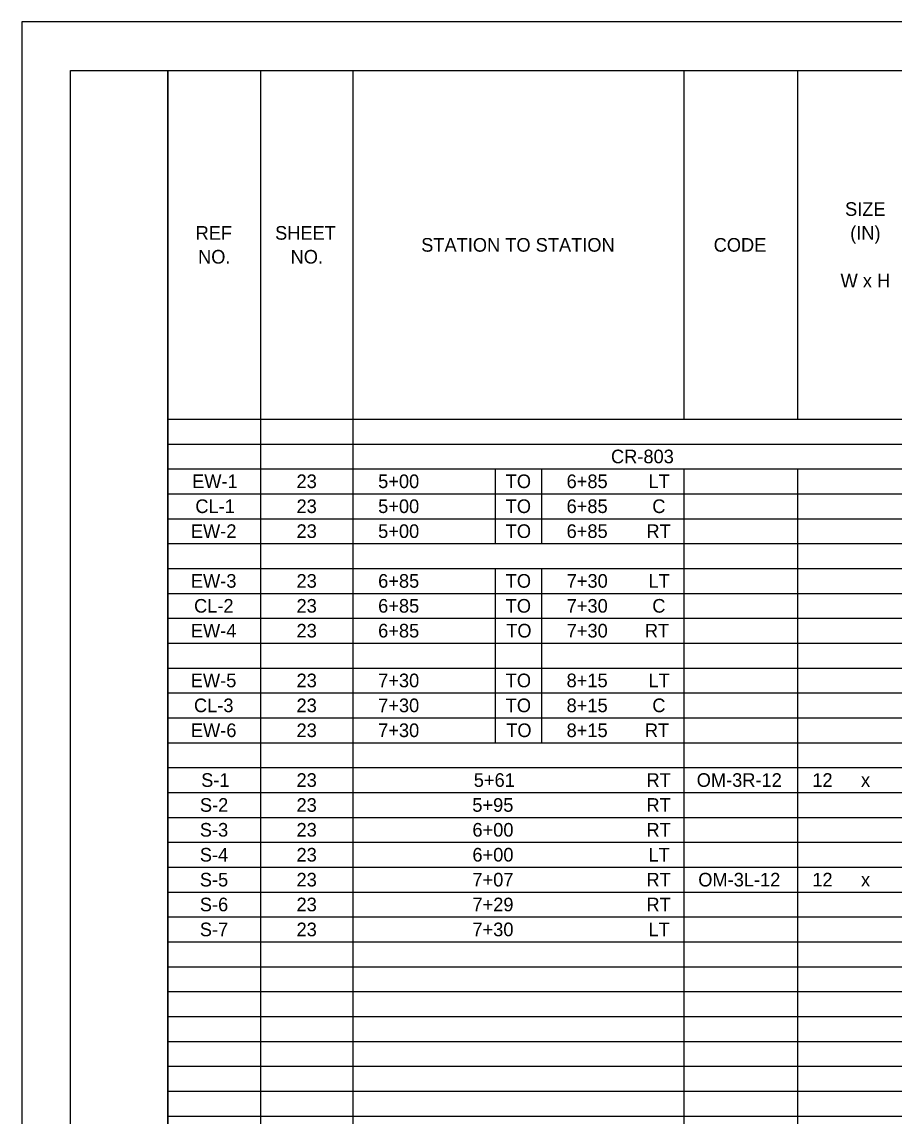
# Model space of a CAD drawing. Extents: x 0 to 34, y 0 to 22.
# Drawn here: x 0 to 8.96, y 10.76 to 22 of the extents above; entities that cross this region are included whole.
import ezdxf

# ---------------------------------------------------------------- set-up
doc = ezdxf.new("R2010")
doc.units = 0
for name, color, linetype in [('Default', 7, 'Continuous'), ('SH_Border', 7, 'Continuous'), ('SH_Cut_Line', 7, 'Continuous')]:
    doc.layers.add(name, color=color, linetype=linetype)

msp = doc.modelspace()

# ---------------------------------------------------------------- linework, layer by layer
at = {"layer": 'Default'}
for p, q in [((1.5, 21.5), (5.335, 21.5)), ((1.5, 21.5), (1.5, 21.244)), ((2.45, 21.5), (2.45, 21.244)), ((3.399, 21.5), (3.399, 21.244)), ((5.335, 21.5), (6.284, 21.5)), ((6.284, 21.5), (7.964, 21.5)), ((6.796, 21.5), (6.796, 21.244)), ((7.964, 21.5), (8.476, 21.5)), ((7.964, 21.5), (7.964, 21.244)), ((8.476, 21.5), (9.364, 21.5)), ((1.5, 21.244), (1.5, 20.989)), ((2.45, 21.244), (2.45, 20.989)), ((3.399, 21.244), (3.399, 20.989)), ((6.796, 21.244), (6.796, 20.989)), ((7.964, 21.244), (7.964, 20.989)), ((1.5, 20.989), (1.5, 20.733)), ((2.45, 20.989), (2.45, 20.733)), ((3.399, 20.989), (3.399, 20.733)), ((6.796, 20.989), (6.796, 20.733)), ((7.964, 20.989), (7.964, 20.733)), ((1.5, 20.733), (1.5, 20.477)), ((2.45, 20.733), (2.45, 20.477)), ((3.399, 20.733), (3.399, 20.477)), ((6.796, 20.733), (6.796, 20.477)), ((7.964, 20.733), (7.964, 20.477)), ((1.5, 20.477), (1.5, 20.222)), ((2.45, 20.477), (2.45, 20.222)), ((3.399, 20.477), (3.399, 20.222)), ((6.796, 20.477), (6.796, 20.222)), ((7.964, 20.477), (7.964, 20.222)), ((1.5, 20.222), (1.5, 19.966)), ((2.45, 20.222), (2.45, 19.966)), ((3.399, 20.222), (3.399, 19.966)), ((6.796, 20.222), (6.796, 19.966)), ((7.964, 20.222), (7.964, 19.966)), ((1.5, 19.966), (1.5, 19.71)), ((2.45, 19.966), (2.45, 19.71)), ((3.399, 19.966), (3.399, 19.71)), ((6.796, 19.966), (6.796, 19.71)), ((7.964, 19.966), (7.964, 19.71)), ((1.5, 19.71), (1.5, 19.199)), ((2.45, 19.71), (2.45, 19.199)), ((3.399, 19.71), (3.399, 19.199)), ((6.796, 19.71), (6.796, 19.199)), ((7.964, 19.71), (7.964, 19.199)), ((1.5, 19.199), (1.5, 18.432)), ((2.45, 19.199), (2.45, 18.432)), ((3.399, 19.199), (3.399, 18.432)), ((6.796, 19.199), (6.796, 18.432)), ((7.964, 19.199), (7.964, 18.432)), ((1.5, 18.432), (1.5, 18.177)), ((2.45, 18.432), (2.45, 18.177)), ((3.399, 18.432), (3.399, 18.177)), ((6.796, 18.432), (6.796, 18.177)), ((7.964, 18.432), (7.964, 18.177)), ((1.5, 18.177), (1.5, 17.665)), ((2.45, 18.177), (2.45, 17.665)), ((3.399, 18.177), (3.399, 17.665)), ((6.796, 18.177), (6.796, 17.921)), ((7.964, 18.177), (7.964, 17.921)), ((1.5, 17.921), (5.335, 17.921)), ((5.335, 17.921), (6.284, 17.921)), ((6.284, 17.921), (7.964, 17.921)), ((7.964, 17.921), (8.476, 17.921)), ((8.476, 17.921), (10.533, 17.921)), ((1.5, 17.665), (5.335, 17.665)), ((1.5, 17.665), (1.5, 17.41)), ((2.45, 17.665), (2.45, 17.41)), ((3.399, 17.665), (3.399, 17.41)), ((5.335, 17.665), (6.284, 17.665)), ((6.284, 17.665), (7.964, 17.665)), ((7.964, 17.665), (8.476, 17.665)), ((8.476, 17.665), (10.533, 17.665)), ((1.5, 17.41), (5.335, 17.41)), ((1.5, 17.41), (1.5, 16.387)), ((2.45, 17.41), (2.45, 16.387)), ((3.399, 17.41), (3.399, 16.387)), ((4.86, 17.41), (4.86, 16.643)), ((5.335, 17.41), (6.284, 17.41)), ((5.335, 17.41), (5.335, 16.643)), ((6.284, 17.41), (7.964, 17.41)), ((6.796, 17.41), (6.796, 16.387)), ((7.964, 17.41), (8.476, 17.41)), ((7.964, 17.41), (7.964, 16.387)), ((8.476, 17.41), (10.533, 17.41)), ((1.5, 17.154), (5.335, 17.154)), ((5.335, 17.154), (6.284, 17.154)), ((6.284, 17.154), (7.964, 17.154)), ((7.964, 17.154), (8.476, 17.154)), ((8.476, 17.154), (10.533, 17.154)), ((1.5, 16.898), (5.335, 16.898)), ((5.335, 16.898), (6.284, 16.898)), ((6.284, 16.898), (7.964, 16.898)), ((7.964, 16.898), (8.476, 16.898)), ((8.476, 16.898), (10.533, 16.898)), ((1.5, 16.643), (5.335, 16.643)), ((5.335, 16.643), (6.284, 16.643)), ((6.284, 16.643), (7.964, 16.643)), ((7.964, 16.643), (8.476, 16.643)), ((8.476, 16.643), (10.533, 16.643)), ((1.5, 16.387), (5.335, 16.387)), ((1.5, 16.387), (1.5, 16.131)), ((2.45, 16.387), (2.45, 16.131)), ((3.399, 16.387), (3.399, 16.131)), ((4.86, 16.387), (4.86, 16.131)), ((5.335, 16.387), (6.284, 16.387)), ((5.335, 16.387), (5.335, 16.131)), ((6.284, 16.387), (7.964, 16.387)), ((6.796, 16.387), (6.796, 16.131)), ((7.964, 16.387), (8.476, 16.387)), ((7.964, 16.387), (7.964, 16.131)), ((8.476, 16.387), (10.533, 16.387)), ((1.5, 16.131), (5.335, 16.131)), ((1.5, 16.131), (1.5, 15.62)), ((2.45, 16.131), (2.45, 15.62)), ((3.399, 16.131), (3.399, 15.62)), ((4.86, 16.131), (4.86, 15.62)), ((5.335, 16.131), (6.284, 16.131)), ((5.335, 16.131), (5.335, 15.62)), ((6.284, 16.131), (7.964, 16.131)), ((6.796, 16.131), (6.796, 15.62)), ((7.964, 16.131), (8.476, 16.131)), ((7.964, 16.131), (7.964, 15.62)), ((8.476, 16.131), (10.533, 16.131)), ((1.5, 15.876), (5.335, 15.876)), ((5.335, 15.876), (6.284, 15.876)), ((6.284, 15.876), (7.964, 15.876)), ((7.964, 15.876), (8.476, 15.876)), ((8.476, 15.876), (10.533, 15.876)), ((1.5, 15.62), (5.335, 15.62)), ((1.5, 15.62), (1.5, 15.109)), ((2.45, 15.62), (2.45, 15.109)), ((3.399, 15.62), (3.399, 15.109)), ((4.86, 15.62), (4.86, 15.109)), ((5.335, 15.62), (6.284, 15.62)), ((5.335, 15.62), (5.335, 15.109)), ((6.284, 15.62), (7.964, 15.62)), ((6.796, 15.62), (6.796, 15.109)), ((7.964, 15.62), (8.476, 15.62)), ((7.964, 15.62), (7.964, 15.109)), ((8.476, 15.62), (10.533, 15.62)), ((1.5, 15.364), (5.335, 15.364)), ((5.335, 15.364), (6.284, 15.364)), ((6.284, 15.364), (7.964, 15.364)), ((7.964, 15.364), (8.476, 15.364)), ((8.476, 15.364), (10.533, 15.364)), ((1.5, 15.109), (5.335, 15.109)), ((1.5, 15.109), (1.5, 14.853)), ((2.45, 15.109), (2.45, 14.853)), ((3.399, 15.109), (3.399, 14.853)), ((4.86, 15.109), (4.86, 14.853)), ((5.335, 15.109), (6.284, 15.109)), ((5.335, 15.109), (5.335, 14.853)), ((6.284, 15.109), (7.964, 15.109)), ((6.796, 15.109), (6.796, 14.853)), ((7.964, 15.109), (8.476, 15.109)), ((7.964, 15.109), (7.964, 14.853)), ((8.476, 15.109), (10.533, 15.109)), ((1.5, 14.853), (5.335, 14.853)), ((1.5, 14.853), (1.5, 14.342)), ((2.45, 14.853), (2.45, 14.342)), ((3.399, 14.853), (3.399, 14.342)), ((4.86, 14.853), (4.86, 14.597)), ((5.335, 14.853), (6.284, 14.853)), ((5.335, 14.853), (5.335, 14.597)), ((6.284, 14.853), (7.964, 14.853)), ((6.796, 14.853), (6.796, 14.342)), ((7.964, 14.853), (8.476, 14.853)), ((7.964, 14.853), (7.964, 14.342)), ((8.476, 14.853), (10.533, 14.853)), ((1.5, 14.597), (5.335, 14.597)), ((5.335, 14.597), (6.284, 14.597)), ((6.284, 14.597), (7.964, 14.597)), ((7.964, 14.597), (8.476, 14.597)), ((8.476, 14.597), (10.533, 14.597)), ((1.5, 14.342), (5.335, 14.342)), ((1.5, 14.342), (1.5, 14.086)), ((2.45, 14.342), (2.45, 14.086)), ((3.399, 14.342), (3.399, 14.086)), ((5.335, 14.342), (6.284, 14.342)), ((6.284, 14.342), (7.964, 14.342)), ((6.796, 14.342), (6.796, 14.086)), ((7.964, 14.342), (8.476, 14.342)), ((7.964, 14.342), (7.964, 14.086)), ((8.476, 14.342), (10.533, 14.342)), ((1.5, 14.086), (5.335, 14.086)), ((1.5, 14.086), (1.5, 13.319)), ((2.45, 14.086), (2.45, 13.319)), ((3.399, 14.086), (3.399, 13.319)), ((5.335, 14.086), (6.284, 14.086)), ((6.284, 14.086), (7.964, 14.086)), ((6.796, 14.086), (6.796, 13.319)), ((7.964, 14.086), (8.476, 14.086)), ((7.964, 14.086), (7.964, 13.319)), ((8.476, 14.086), (10.533, 14.086)), ((1.5, 13.83), (5.335, 13.83)), ((5.335, 13.83), (6.284, 13.83)), ((6.284, 13.83), (7.964, 13.83)), ((7.964, 13.83), (8.476, 13.83)), ((8.476, 13.83), (10.533, 13.83)), ((1.5, 13.575), (5.335, 13.575)), ((5.335, 13.575), (6.284, 13.575)), ((6.284, 13.575), (7.964, 13.575)), ((7.964, 13.575), (8.476, 13.575)), ((8.476, 13.575), (10.533, 13.575)), ((1.5, 13.319), (5.335, 13.319)), ((1.5, 13.319), (1.5, 12.808)), ((2.45, 13.319), (2.45, 12.808)), ((3.399, 13.319), (3.399, 12.808)), ((5.335, 13.319), (6.284, 13.319)), ((6.284, 13.319), (7.964, 13.319)), ((6.796, 13.319), (6.796, 12.808)), ((7.964, 13.319), (8.476, 13.319)), ((7.964, 13.319), (7.964, 12.808)), ((8.476, 13.319), (10.533, 13.319)), ((1.5, 13.063), (5.335, 13.063)), ((5.335, 13.063), (6.284, 13.063)), ((6.284, 13.063), (7.964, 13.063)), ((7.964, 13.063), (8.476, 13.063)), ((8.476, 13.063), (10.533, 13.063)), ((1.5, 12.808), (5.335, 12.808)), ((1.5, 12.808), (1.5, 12.041)), ((2.45, 12.808), (2.45, 12.041)), ((3.399, 12.808), (3.399, 12.041)), ((5.335, 12.808), (6.284, 12.808)), ((6.284, 12.808), (7.964, 12.808)), ((6.796, 12.808), (6.796, 12.041)), ((7.964, 12.808), (8.476, 12.808)), ((7.964, 12.808), (7.964, 12.041)), ((8.476, 12.808), (10.533, 12.808)), ((1.5, 12.552), (5.335, 12.552)), ((5.335, 12.552), (6.284, 12.552)), ((6.284, 12.552), (7.964, 12.552)), ((7.964, 12.552), (8.476, 12.552)), ((8.476, 12.552), (10.533, 12.552)), ((1.5, 12.297), (5.335, 12.297)), ((5.335, 12.297), (6.284, 12.297)), ((6.284, 12.297), (7.964, 12.297)), ((7.964, 12.297), (8.476, 12.297)), ((8.476, 12.297), (10.533, 12.297)), ((1.5, 12.041), (5.335, 12.041)), ((1.5, 12.041), (1.5, 11.53)), ((2.45, 12.041), (2.45, 11.53)), ((3.399, 12.041), (3.399, 11.53)), ((5.335, 12.041), (6.284, 12.041)), ((6.284, 12.041), (7.964, 12.041)), ((6.796, 12.041), (6.796, 11.53)), ((7.964, 12.041), (8.476, 12.041)), ((7.964, 12.041), (7.964, 11.53)), ((8.476, 12.041), (10.533, 12.041)), ((1.5, 11.785), (5.335, 11.785)), ((5.335, 11.785), (6.284, 11.785)), ((6.284, 11.785), (7.964, 11.785)), ((7.964, 11.785), (8.476, 11.785)), ((8.476, 11.785), (10.533, 11.785)), ((1.5, 11.53), (5.335, 11.53)), ((1.5, 11.53), (1.5, 10.763)), ((2.45, 11.53), (2.45, 10.763)), ((3.399, 11.53), (3.399, 10.763)), ((5.335, 11.53), (6.284, 11.53)), ((6.284, 11.53), (7.964, 11.53)), ((6.796, 11.53), (6.796, 10.763)), ((7.964, 11.53), (8.476, 11.53)), ((7.964, 11.53), (7.964, 10.763)), ((8.476, 11.53), (10.533, 11.53)), ((1.5, 11.274), (5.335, 11.274)), ((5.335, 11.274), (6.284, 11.274)), ((6.284, 11.274), (7.964, 11.274)), ((7.964, 11.274), (8.476, 11.274)), ((8.476, 11.274), (10.533, 11.274)), ((1.5, 11.018), (5.335, 11.018)), ((5.335, 11.018), (6.284, 11.018)), ((6.284, 11.018), (7.964, 11.018)), ((7.964, 11.018), (8.476, 11.018)), ((8.476, 11.018), (10.533, 11.018)), ((1.5, 10.763), (5.335, 10.763)), ((1.5, 10.763), (1.5, 10.251)), ((2.45, 10.763), (2.45, 10.251)), ((3.399, 10.763), (3.399, 10.251)), ((5.335, 10.763), (6.284, 10.763)), ((6.284, 10.763), (7.964, 10.763)), ((6.796, 10.763), (6.796, 10.251)), ((7.964, 10.763), (8.476, 10.763)), ((7.964, 10.763), (7.964, 10.251)), ((8.476, 10.763), (10.533, 10.763))]:
    msp.add_line(p, q, dxfattribs=at)
at = {"layer": 'SH_Border'}
for points in [[(0.5, 21.5), (1.5, 21.5), (1.5, 0.5), (0.5, 0.5)], [(1.5, 21.5), (33.5, 21.5), (33.5, 0.5), (1.5, 0.5)]]:
    msp.add_lwpolyline(points, close=True, dxfattribs=at)
at = {"layer": 'SH_Cut_Line'}
msp.add_lwpolyline([(0, 0), (34, 0), (34, 22), (0, 22)], close=True, dxfattribs=at)

# ---------------------------------------------------------------- texts
at = {"layer": 'Default'}
for s, p in [('SIZE', (8.452, 20.008)), ('REF', (1.784, 19.763)), ('SHEET', (2.6, 19.763)), ('(IN)', (8.505, 19.763)), ('STATION TO STATION', (4.1, 19.64)), ('CODE', (7.103, 19.64)), ('NO.', (1.809, 19.518)), ('NO.', (2.759, 19.518)), ('W x H', (8.406, 19.273)), ('CR-803', (6.049, 17.467)), ('EW-1', (1.748, 17.212)), ('23', (2.82, 17.212)), ('5+00', (3.658, 17.212)), ('TO', (4.968, 17.212)), ('6+85', (5.593, 17.212)), ('LT', (6.435, 17.212)), ('CL-1', (1.781, 16.956)), ('23', (2.82, 16.956)), ('5+00', (3.658, 16.956)), ('TO', (4.968, 16.956)), ('6+85', (5.593, 16.956)), ('C', (6.473, 16.956)), ('EW-2', (1.735, 16.7)), ('23', (2.82, 16.7)), ('5+00', (3.658, 16.7)), ('TO', (4.968, 16.7)), ('6+85', (5.593, 16.7)), ('RT', (6.413, 16.7)), ('EW-3', (1.735, 16.189)), ('23', (2.82, 16.189)), ('6+85', (3.658, 16.189)), ('TO', (4.968, 16.189)), ('7+30', (5.594, 16.189)), ('LT', (6.435, 16.189)), ('CL-2', (1.768, 15.933)), ('23', (2.82, 15.933)), ('6+85', (3.658, 15.933)), ('TO', (4.968, 15.933)), ('7+30', (5.594, 15.933)), ('C', (6.473, 15.933)), ('EW-4', (1.735, 15.678)), ('23', (2.82, 15.678)), ('6+85', (3.658, 15.678)), (' TO', (4.921, 15.678)), ('7+30', (5.594, 15.678)), (' RT', (6.345, 15.678)), ('EW-5', (1.734, 15.167)), ('23', (2.82, 15.167)), ('7+30', (3.658, 15.167)), ('TO', (4.968, 15.167)), ('8+15', (5.593, 15.167)), ('LT', (6.435, 15.167)), ('CL-3', (1.767, 14.911)), ('23', (2.82, 14.911)), ('7+30', (3.658, 14.911)), ('TO', (4.968, 14.911)), ('8+15', (5.593, 14.911)), ('C', (6.473, 14.911)), ('EW-6', (1.735, 14.655)), ('23', (2.82, 14.655)), ('7+30', (3.658, 14.655)), (' TO', (4.921, 14.655)), ('8+15', (5.593, 14.655)), (' RT', (6.345, 14.655)), ('S-1', (1.841, 14.144)), ('23', (2.82, 14.144)), ('5+61', (4.64, 14.144)), ('RT', (6.413, 14.144)), ('OM-3R-12', (6.929, 14.144)), ('12', (8.116, 14.144)), ('x', (8.616, 14.144)), ('S-2', (1.828, 13.888)), ('23', (2.82, 13.888)), ('5+95', (4.625, 13.888)), ('RT', (6.413, 13.888)), ('S-3', (1.827, 13.633)), ('23', (2.82, 13.633)), ('6+00', (4.626, 13.633)), ('RT', (6.413, 13.633)), ('S-4', (1.827, 13.377)), ('23', (2.82, 13.377)), ('6+00', (4.626, 13.377)), ('LT', (6.435, 13.377)), ('S-5', (1.827, 13.121)), ('23', (2.82, 13.121)), ('7+07', (4.626, 13.121)), ('RT', (6.413, 13.121)), ('OM-3L-12', (6.945, 13.121)), ('12', (8.116, 13.121)), ('x', (8.616, 13.121)), ('S-6', (1.827, 12.866)), ('23', (2.82, 12.866)), ('7+29', (4.626, 12.866)), ('RT', (6.413, 12.866)), ('S-7', (1.827, 12.61)), ('23', (2.82, 12.61)), ('7+30', (4.626, 12.61)), ('LT', (6.435, 12.61))]:
    msp.add_text(s, height=0.14, dxfattribs=at).set_placement(p)

doc.saveas('drawing.dxf')
